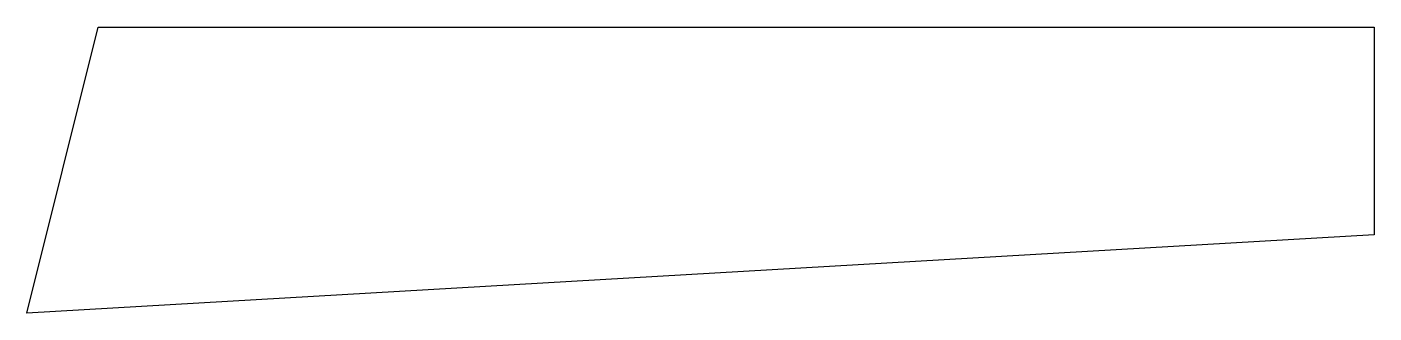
# Model space of a CAD drawing. Header units: millimetres. Extents: x 0 to 1730, y -183 to 183.
import ezdxf

# ---------------------------------------------------------------- set-up
doc = ezdxf.new("R2010")
doc.units = ezdxf.units.MM
doc.header["$LTSCALE"] = 10
doc.layers.add('MEMBERS', color=5, linetype='Continuous')

msp = doc.modelspace()

# ---------------------------------------------------------------- linework, layer by layer
at = {"layer": 'MEMBERS', "color": 3, "linetype": 'Continuous'}
for p, q in [((0, -183.2), (91.6, 183.2)), ((91.6, 183.2), (1729.6, 183.2)), ((1729.6, 183.2), (1729.6, -82.9)), ((1729.6, -82.9), (0, -183.2))]:
    msp.add_line(p, q, dxfattribs=at)

doc.saveas('drawing.dxf')
